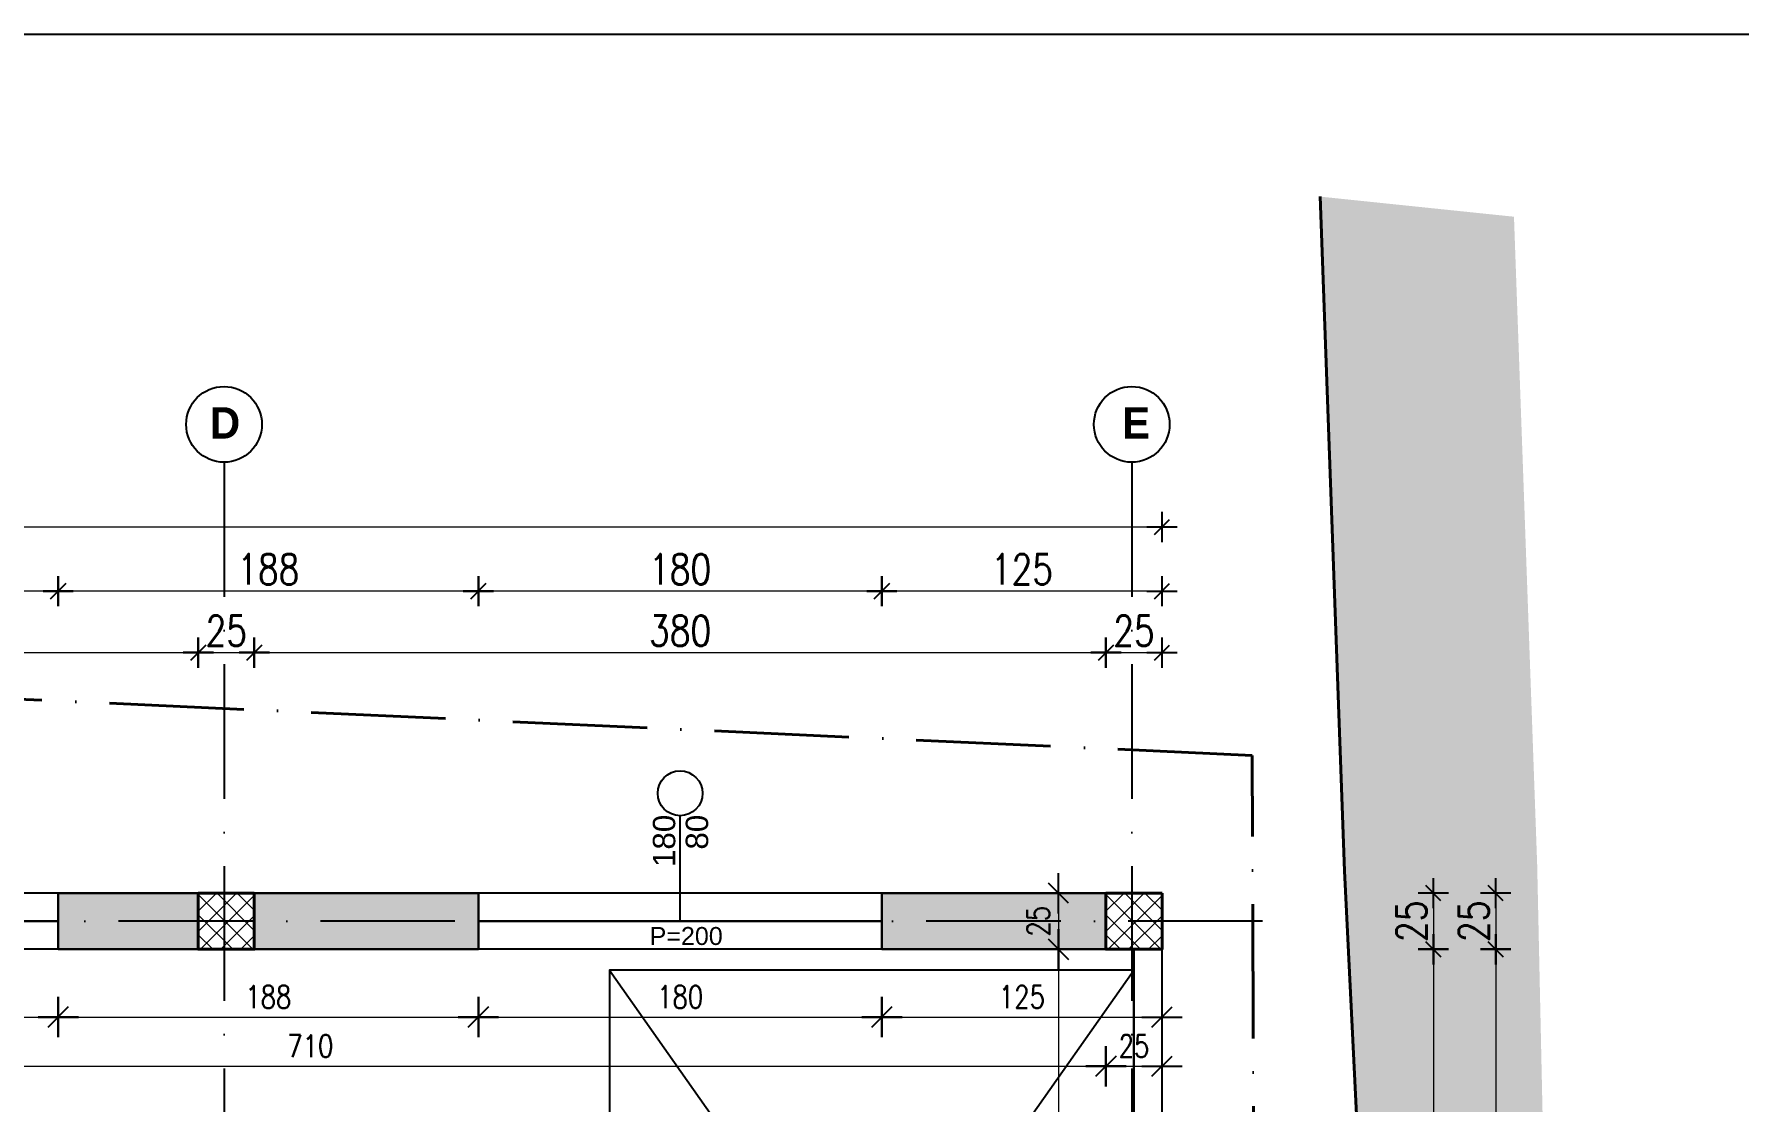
# Model space of a CAD drawing. Header units: metres. Extents: x 2674 to 33045, y -10854 to 2806.
# Drawn here: x 10575 to 11335, y 1783 to 2259 of the extents above; entities that cross this region are included whole.
import ezdxf

# ---------------------------------------------------------------- set-up
doc = ezdxf.new("R2010")
doc.units = ezdxf.units.M
doc.linetypes.add('ACAD_ISO10W100', pattern=[18, 12, -3, 0, -3])
for name, color, linetype in [('2d hamdia', 7, 'Continuous'), ('Kufiri i parcelave', 7, 'Continuous'), ('Trotuari', 47, 'Continuous')]:
    doc.layers.add(name, color=color, linetype=linetype)
doc.styles.add('_DIM Romans 0.8', font='romans.shx', dxfattribs={"width": 0.8})
doc.styles.get("Standard").update_dxf_attribs({"font": 'arial.ttf'})
doc.dimstyles.new('50 jasht', dxfattribs={"dimscale": 15, "dimtxt": 0.9, "dimasz": 0.3, "dimexe": 1.25, "dimexo": 0.625, "dimgap": 0.2, "dimtad": 1, "dimdec": 0, "dimzin": 12, "dimdsep": 46, "dimtxsty": '_DIM Romans 0.8', "dimblk": '- Kosa Crta za DIM (Mala)', "dimcen": 1, "dimse1": 1, "dimse2": 1, "dimclrd": 256, "dimclrt": 256, "dimazin": 3, "dimtfac": 1, "dimtdec": 0, "dimtix": 1, "dimtmove": 0, "dimatfit": 3, "dimfxl": 1, "dimlwd": 0, "dimarcsym": 0})
doc.dimstyles.new('50 mrena', dxfattribs={"dimscale": 10, "dimtxt": 1, "dimasz": 0.6, "dimexe": 1.25, "dimexo": 0.625, "dimgap": 0.4, "dimtad": 1, "dimdec": 0, "dimzin": 12, "dimdsep": 46, "dimtxsty": '_DIM Romans 0.8', "dimblk": '- Kosa Crta za DIM (Mala)', "dimcen": 2.5, "dimse1": 1, "dimse2": 1, "dimclrd": 256, "dimclrt": 256, "dimadec": 0, "dimazin": 3, "dimtfac": 1, "dimtdec": 0, "dimtix": 1, "dimtmove": 0, "dimatfit": 3, "dimfxl": 1, "dimlwd": 15, "dimarcsym": 0})

# ---------------------------------------------------------------- blocks, each defined once
blk = doc.blocks.new('- Kosa Crta za DIM (Mala)')
for points in [[(0, -1.5), (0, 1.5)], [(-1.5, 0), (1.5, 0)], [(-0.75, -0.75), (0.75, 0.75)]]:
    blk.add_lwpolyline(points)
blk = doc.blocks.new('*D209')
at = {"lineweight": 0, "transparency": 16777216}
blk.add_line((10312.51, 1983), (10643.51, 1983), dxfattribs=at)
at = {"layer": 'Defpoints', "color": 0, "lineweight": 0, "transparency": 16777216}
for p in [(10648.01, 1983), (10308.01, 1875.71), (10648.01, 1875.71)]:
    blk.add_point(p, dxfattribs=at)
at = {"lineweight": 0, "transparency": 16777216, "xscale": 4.5, "yscale": 4.5, "zscale": 4.5, "rotation": 180}
blk.add_blockref('- Kosa Crta za DIM (Mala)', (10308.01, 1983), dxfattribs=at)
at = {"lineweight": 0, "transparency": 16777216, "xscale": 4.5, "yscale": 4.5, "zscale": 4.5}
blk.add_blockref('- Kosa Crta za DIM (Mala)', (10648.01, 1983), dxfattribs=at)
at = {"lineweight": 0, "transparency": 16777216, "insert": (10478.01, 1992.75), "char_height": 13.5, "attachment_point": 5, "style": '_DIM Romans 0.8'}
blk.add_mtext('340', dxfattribs=at)
blk = doc.blocks.new('*D210')
at = {"lineweight": 0, "transparency": 16777216}
blk.add_line((10652.51, 1983), (10668.51, 1983), dxfattribs=at)
at = {"layer": 'Defpoints', "color": 0, "lineweight": 0, "transparency": 16777216}
for p in [(10673.01, 1983), (10648.01, 1875.71), (10673.01, 1875.71)]:
    blk.add_point(p, dxfattribs=at)
at = {"lineweight": 0, "transparency": 16777216, "xscale": 4.5, "yscale": 4.5, "zscale": 4.5, "rotation": 180}
blk.add_blockref('- Kosa Crta za DIM (Mala)', (10648.01, 1983), dxfattribs=at)
at = {"lineweight": 0, "transparency": 16777216, "xscale": 4.5, "yscale": 4.5, "zscale": 4.5}
blk.add_blockref('- Kosa Crta za DIM (Mala)', (10673.01, 1983), dxfattribs=at)
at = {"lineweight": 0, "transparency": 16777216, "insert": (10660.51, 1992.75), "char_height": 13.5, "attachment_point": 5, "style": '_DIM Romans 0.8'}
blk.add_mtext('25', dxfattribs=at)
blk = doc.blocks.new('*D211')
at = {"lineweight": 0, "transparency": 16777216}
blk.add_line((10677.51, 1983), (11048.51, 1983), dxfattribs=at)
at = {"layer": 'Defpoints', "color": 0, "lineweight": 0, "transparency": 16777216}
for p in [(11053.01, 1983), (10673.01, 1875.71), (11053.01, 1875.71)]:
    blk.add_point(p, dxfattribs=at)
at = {"lineweight": 0, "transparency": 16777216, "xscale": 4.5, "yscale": 4.5, "zscale": 4.5, "rotation": 180}
blk.add_blockref('- Kosa Crta za DIM (Mala)', (10673.01, 1983), dxfattribs=at)
at = {"lineweight": 0, "transparency": 16777216, "xscale": 4.5, "yscale": 4.5, "zscale": 4.5}
blk.add_blockref('- Kosa Crta za DIM (Mala)', (11053.01, 1983), dxfattribs=at)
at = {"lineweight": 0, "transparency": 16777216, "insert": (10863.01, 1992.75), "char_height": 13.5, "attachment_point": 5, "style": '_DIM Romans 0.8'}
blk.add_mtext('380', dxfattribs=at)
blk = doc.blocks.new('*D212')
at = {"lineweight": 0, "transparency": 16777216}
blk.add_line((11057.51, 1983), (11073.51, 1983), dxfattribs=at)
at = {"layer": 'Defpoints', "color": 0, "lineweight": 0, "transparency": 16777216}
for p in [(11078.01, 1983), (11053.01, 1875.71), (11078.01, 1875.71)]:
    blk.add_point(p, dxfattribs=at)
at = {"lineweight": 0, "transparency": 16777216, "xscale": 4.5, "yscale": 4.5, "zscale": 4.5, "rotation": 180}
blk.add_blockref('- Kosa Crta za DIM (Mala)', (11053.01, 1983), dxfattribs=at)
at = {"lineweight": 0, "transparency": 16777216, "xscale": 4.5, "yscale": 4.5, "zscale": 4.5}
blk.add_blockref('- Kosa Crta za DIM (Mala)', (11078.01, 1983), dxfattribs=at)
at = {"lineweight": 0, "transparency": 16777216, "insert": (11065.51, 1992.75), "char_height": 13.5, "attachment_point": 5, "style": '_DIM Romans 0.8'}
blk.add_mtext('25', dxfattribs=at)
blk = doc.blocks.new('*D213')
at = {"lineweight": 0, "transparency": 16777216}
blk.add_line((11073.51, 2010.41), (10957.51, 2010.41), dxfattribs=at)
at = {"layer": 'Defpoints', "color": 0, "lineweight": 0, "transparency": 16777216}
for p in [(10953.01, 2010.41), (10953.01, 1875.71), (11078.01, 1875.71)]:
    blk.add_point(p, dxfattribs=at)
at = {"lineweight": 0, "transparency": 16777216, "xscale": 4.5, "yscale": 4.5, "zscale": 4.5, "rotation": 180}
blk.add_blockref('- Kosa Crta za DIM (Mala)', (10953.01, 2010.41), dxfattribs=at)
at = {"lineweight": 0, "transparency": 16777216, "xscale": 4.5, "yscale": 4.5, "zscale": 4.5}
blk.add_blockref('- Kosa Crta za DIM (Mala)', (11078.01, 2010.41), dxfattribs=at)
at = {"lineweight": 0, "transparency": 16777216, "insert": (11015.51, 2020.16), "char_height": 13.5, "attachment_point": 5, "style": '_DIM Romans 0.8'}
blk.add_mtext('125', dxfattribs=at)
blk = doc.blocks.new('*D214')
at = {"lineweight": 0, "transparency": 16777216}
blk.add_line((10948.51, 2010.41), (10777.51, 2010.41), dxfattribs=at)
at = {"layer": 'Defpoints', "color": 0, "lineweight": 0, "transparency": 16777216}
for p in [(10773.01, 2010.41), (10773.01, 1875.71), (10953.01, 1875.71)]:
    blk.add_point(p, dxfattribs=at)
at = {"lineweight": 0, "transparency": 16777216, "xscale": 4.5, "yscale": 4.5, "zscale": 4.5, "rotation": 180}
blk.add_blockref('- Kosa Crta za DIM (Mala)', (10773.01, 2010.41), dxfattribs=at)
at = {"lineweight": 0, "transparency": 16777216, "xscale": 4.5, "yscale": 4.5, "zscale": 4.5}
blk.add_blockref('- Kosa Crta za DIM (Mala)', (10953.01, 2010.41), dxfattribs=at)
at = {"lineweight": 0, "transparency": 16777216, "insert": (10863.01, 2020.16), "char_height": 13.5, "attachment_point": 5, "style": '_DIM Romans 0.8'}
blk.add_mtext('180', dxfattribs=at)
blk = doc.blocks.new('*D215')
at = {"lineweight": 0, "transparency": 16777216}
blk.add_line((10768.51, 2010.41), (10590.01, 2010.41), dxfattribs=at)
at = {"layer": 'Defpoints', "color": 0, "lineweight": 0, "transparency": 16777216}
for p in [(10585.51, 2010.41), (10585.51, 1875.71), (10773.01, 1875.71)]:
    blk.add_point(p, dxfattribs=at)
at = {"lineweight": 0, "transparency": 16777216, "xscale": 4.5, "yscale": 4.5, "zscale": 4.5, "rotation": 180}
blk.add_blockref('- Kosa Crta za DIM (Mala)', (10585.51, 2010.41), dxfattribs=at)
at = {"lineweight": 0, "transparency": 16777216, "xscale": 4.5, "yscale": 4.5, "zscale": 4.5}
blk.add_blockref('- Kosa Crta za DIM (Mala)', (10773.01, 2010.41), dxfattribs=at)
at = {"lineweight": 0, "transparency": 16777216, "insert": (10679.26, 2020.16), "char_height": 13.5, "attachment_point": 5, "style": '_DIM Romans 0.8'}
blk.add_mtext('188', dxfattribs=at)
blk = doc.blocks.new('*D216')
at = {"lineweight": 0, "transparency": 16777216}
blk.add_line((10581.01, 2010.41), (10410.01, 2010.41), dxfattribs=at)
at = {"layer": 'Defpoints', "color": 0, "lineweight": 0, "transparency": 16777216}
for p in [(10405.51, 2010.41), (10405.51, 1875.71), (10585.51, 1875.71)]:
    blk.add_point(p, dxfattribs=at)
at = {"lineweight": 0, "transparency": 16777216, "xscale": 4.5, "yscale": 4.5, "zscale": 4.5, "rotation": 180}
blk.add_blockref('- Kosa Crta za DIM (Mala)', (10405.51, 2010.41), dxfattribs=at)
at = {"lineweight": 0, "transparency": 16777216, "xscale": 4.5, "yscale": 4.5, "zscale": 4.5}
blk.add_blockref('- Kosa Crta za DIM (Mala)', (10585.51, 2010.41), dxfattribs=at)
at = {"lineweight": 0, "transparency": 16777216, "insert": (10495.51, 2020.16), "char_height": 13.5, "attachment_point": 5, "style": '_DIM Romans 0.8'}
blk.add_mtext('180', dxfattribs=at)
blk = doc.blocks.new('*D222')
at = {"lineweight": 0, "transparency": 16777216}
blk.add_line((9942.51, 2039.06), (11073.51, 2039.06), dxfattribs=at)
at = {"layer": 'Defpoints', "color": 0, "lineweight": 0, "transparency": 16777216}
for p in [(11078.01, 2039.06), (9938.01, 1875.71), (11078.01, 1875.71)]:
    blk.add_point(p, dxfattribs=at)
at = {"lineweight": 0, "transparency": 16777216, "xscale": 4.5, "yscale": 4.5, "zscale": 4.5, "rotation": 180}
blk.add_blockref('- Kosa Crta za DIM (Mala)', (9938.01, 2039.06), dxfattribs=at)
at = {"lineweight": 0, "transparency": 16777216, "xscale": 4.5, "yscale": 4.5, "zscale": 4.5}
blk.add_blockref('- Kosa Crta za DIM (Mala)', (11078.01, 2039.06), dxfattribs=at)
at = {"lineweight": 0, "transparency": 16777216, "insert": (10508.01, 2048.81), "char_height": 13.5, "attachment_point": 5, "style": '_DIM Romans 0.8'}
blk.add_mtext('1140', dxfattribs=at)
blk = doc.blocks.new('*D223')
at = {"lineweight": 0, "transparency": 16777216}
blk.add_line((11199.08, 1871.21), (11199.08, 1855.21), dxfattribs=at)
at = {"layer": 'Defpoints', "color": 0, "lineweight": 0, "transparency": 16777216}
for p in [(11078.01, 1875.71), (11078.01, 1850.71), (11199.08, 1850.71)]:
    blk.add_point(p, dxfattribs=at)
at = {"lineweight": 0, "transparency": 16777216, "xscale": 4.5, "yscale": 4.5, "zscale": 4.5}
for p, rotation in [((11199.08, 1875.71), 90), ((11199.08, 1850.71), 270)]:
    blk.add_blockref('- Kosa Crta za DIM (Mala)', p, dxfattribs=dict(at, rotation=rotation))
at = {"lineweight": 0, "transparency": 16777216, "insert": (11189.33, 1863.21), "char_height": 13.5, "attachment_point": 5, "rotation": 90, "style": '_DIM Romans 0.8'}
blk.add_mtext('25', dxfattribs=at)
blk = doc.blocks.new('*D224')
at = {"lineweight": 0, "transparency": 16777216}
blk.add_line((11199.08, 1846.21), (11199.08, 1505.21), dxfattribs=at)
at = {"layer": 'Defpoints', "color": 0, "lineweight": 0, "transparency": 16777216}
for p in [(11078.01, 1850.71), (11078.01, 1500.71), (11199.08, 1500.71)]:
    blk.add_point(p, dxfattribs=at)
at = {"lineweight": 0, "transparency": 16777216, "xscale": 4.5, "yscale": 4.5, "zscale": 4.5}
for p, rotation in [((11199.08, 1850.71), 90), ((11199.08, 1500.71), 270)]:
    blk.add_blockref('- Kosa Crta za DIM (Mala)', p, dxfattribs=dict(at, rotation=rotation))
at = {"lineweight": 0, "transparency": 16777216, "insert": (11189.33, 1675.71), "char_height": 13.5, "attachment_point": 5, "rotation": 90, "style": '_DIM Romans 0.8'}
blk.add_mtext('350', dxfattribs=at)
blk = doc.blocks.new('*D232')
at = {"lineweight": 0, "transparency": 16777216}
blk.add_line((11226.9, 1871.21), (11226.9, 1855.21), dxfattribs=at)
at = {"layer": 'Defpoints', "color": 0, "lineweight": 0, "transparency": 16777216}
for p in [(11078.01, 1875.71), (11078.01, 1850.71), (11226.9, 1850.71)]:
    blk.add_point(p, dxfattribs=at)
at = {"lineweight": 0, "transparency": 16777216, "xscale": 4.5, "yscale": 4.5, "zscale": 4.5}
for p, rotation in [((11226.9, 1875.71), 90), ((11226.9, 1850.71), 270)]:
    blk.add_blockref('- Kosa Crta za DIM (Mala)', p, dxfattribs=dict(at, rotation=rotation))
at = {"lineweight": 0, "transparency": 16777216, "insert": (11217.15, 1863.21), "char_height": 13.5, "attachment_point": 5, "rotation": 90, "style": '_DIM Romans 0.8'}
blk.add_mtext('25', dxfattribs=at)
blk = doc.blocks.new('*D233')
at = {"lineweight": 0, "transparency": 16777216}
blk.add_line((11226.9, 1846.21), (11226.9, 1505.21), dxfattribs=at)
at = {"layer": 'Defpoints', "color": 0, "lineweight": 0, "transparency": 16777216}
for p in [(11078.01, 1850.71), (11078.01, 1500.71), (11226.9, 1500.71)]:
    blk.add_point(p, dxfattribs=at)
at = {"lineweight": 0, "transparency": 16777216, "xscale": 4.5, "yscale": 4.5, "zscale": 4.5}
for p, rotation in [((11226.9, 1850.71), 90), ((11226.9, 1500.71), 270)]:
    blk.add_blockref('- Kosa Crta za DIM (Mala)', p, dxfattribs=dict(at, rotation=rotation))
at = {"lineweight": 0, "transparency": 16777216, "insert": (11217.15, 1675.71), "char_height": 13.5, "attachment_point": 5, "rotation": 90, "style": '_DIM Romans 0.8'}
blk.add_mtext('350', dxfattribs=at)
blk = doc.blocks.new('*D286')
at = {"lineweight": 15, "transparency": 16777216}
blk.add_line((10411.51, 1820.47), (10579.51, 1820.47), dxfattribs=at)
at = {"layer": 'Defpoints', "color": 0, "lineweight": 0, "transparency": 16777216}
for p in [(10405.51, 1850.71), (10585.51, 1850.71), (10585.51, 1820.47)]:
    blk.add_point(p, dxfattribs=at)
at = {"lineweight": 15, "transparency": 16777216, "xscale": 6, "yscale": 6, "zscale": 6, "rotation": 180}
blk.add_blockref('- Kosa Crta za DIM (Mala)', (10405.51, 1820.47), dxfattribs=at)
at = {"lineweight": 15, "transparency": 16777216, "xscale": 6, "yscale": 6, "zscale": 6}
blk.add_blockref('- Kosa Crta za DIM (Mala)', (10585.51, 1820.47), dxfattribs=at)
at = {"lineweight": 0, "transparency": 16777216, "insert": (10495.51, 1829.47), "char_height": 10, "attachment_point": 5, "style": '_DIM Romans 0.8'}
blk.add_mtext('180', dxfattribs=at)
blk = doc.blocks.new('*D287')
at = {"lineweight": 15, "transparency": 16777216}
blk.add_line((10591.51, 1820.47), (10767.01, 1820.47), dxfattribs=at)
at = {"layer": 'Defpoints', "color": 0, "lineweight": 0, "transparency": 16777216}
for p in [(10585.51, 1850.71), (10773.01, 1850.71), (10773.01, 1820.47)]:
    blk.add_point(p, dxfattribs=at)
at = {"lineweight": 15, "transparency": 16777216, "xscale": 6, "yscale": 6, "zscale": 6, "rotation": 180}
blk.add_blockref('- Kosa Crta za DIM (Mala)', (10585.51, 1820.47), dxfattribs=at)
at = {"lineweight": 15, "transparency": 16777216, "xscale": 6, "yscale": 6, "zscale": 6}
blk.add_blockref('- Kosa Crta za DIM (Mala)', (10773.01, 1820.47), dxfattribs=at)
at = {"lineweight": 0, "transparency": 16777216, "insert": (10679.26, 1829.47), "char_height": 10, "attachment_point": 5, "style": '_DIM Romans 0.8'}
blk.add_mtext('188', dxfattribs=at)
blk = doc.blocks.new('*D288')
at = {"lineweight": 15, "transparency": 16777216}
blk.add_line((10779.01, 1820.47), (10947.01, 1820.47), dxfattribs=at)
at = {"layer": 'Defpoints', "color": 0, "lineweight": 0, "transparency": 16777216}
for p in [(10773.01, 1850.71), (10953.01, 1850.71), (10953.01, 1820.47)]:
    blk.add_point(p, dxfattribs=at)
at = {"lineweight": 15, "transparency": 16777216, "xscale": 6, "yscale": 6, "zscale": 6, "rotation": 180}
blk.add_blockref('- Kosa Crta za DIM (Mala)', (10773.01, 1820.47), dxfattribs=at)
at = {"lineweight": 15, "transparency": 16777216, "xscale": 6, "yscale": 6, "zscale": 6}
blk.add_blockref('- Kosa Crta za DIM (Mala)', (10953.01, 1820.47), dxfattribs=at)
at = {"lineweight": 0, "transparency": 16777216, "insert": (10863.01, 1829.47), "char_height": 10, "attachment_point": 5, "style": '_DIM Romans 0.8'}
blk.add_mtext('180', dxfattribs=at)
blk = doc.blocks.new('*D289')
at = {"lineweight": 15, "transparency": 16777216}
blk.add_line((10959.01, 1820.47), (11072.01, 1820.47), dxfattribs=at)
at = {"layer": 'Defpoints', "color": 0, "lineweight": 0, "transparency": 16777216}
for p in [(10953.01, 1850.71), (11078.01, 1850.71), (11078.01, 1820.47)]:
    blk.add_point(p, dxfattribs=at)
at = {"lineweight": 15, "transparency": 16777216, "xscale": 6, "yscale": 6, "zscale": 6, "rotation": 180}
blk.add_blockref('- Kosa Crta za DIM (Mala)', (10953.01, 1820.47), dxfattribs=at)
at = {"lineweight": 15, "transparency": 16777216, "xscale": 6, "yscale": 6, "zscale": 6}
blk.add_blockref('- Kosa Crta za DIM (Mala)', (11078.01, 1820.47), dxfattribs=at)
at = {"lineweight": 0, "transparency": 16777216, "insert": (11015.51, 1829.47), "char_height": 10, "attachment_point": 5, "style": '_DIM Romans 0.8'}
blk.add_mtext('125', dxfattribs=at)
blk = doc.blocks.new('*D291')
at = {"lineweight": 15, "transparency": 16777216}
blk.add_line((10349.01, 1798.54), (11047.01, 1798.54), dxfattribs=at)
at = {"layer": 'Defpoints', "color": 0, "lineweight": 0, "transparency": 16777216}
for p in [(10343.01, 1850.71), (11053.01, 1850.71), (11053.01, 1798.54)]:
    blk.add_point(p, dxfattribs=at)
at = {"lineweight": 15, "transparency": 16777216, "xscale": 6, "yscale": 6, "zscale": 6, "rotation": 180}
blk.add_blockref('- Kosa Crta za DIM (Mala)', (10343.01, 1798.54), dxfattribs=at)
at = {"lineweight": 15, "transparency": 16777216, "xscale": 6, "yscale": 6, "zscale": 6}
blk.add_blockref('- Kosa Crta za DIM (Mala)', (11053.01, 1798.54), dxfattribs=at)
at = {"lineweight": 0, "transparency": 16777216, "insert": (10698.01, 1807.54), "char_height": 10, "attachment_point": 5, "style": '_DIM Romans 0.8'}
blk.add_mtext('710', dxfattribs=at)
blk = doc.blocks.new('*D292')
at = {"lineweight": 15, "transparency": 16777216}
blk.add_line((11059.01, 1798.54), (11072.01, 1798.54), dxfattribs=at)
at = {"layer": 'Defpoints', "color": 0, "lineweight": 0, "transparency": 16777216}
for p in [(11053.01, 1850.71), (11078.01, 1850.71), (11078.01, 1798.54)]:
    blk.add_point(p, dxfattribs=at)
at = {"lineweight": 15, "transparency": 16777216, "xscale": 6, "yscale": 6, "zscale": 6, "rotation": 180}
blk.add_blockref('- Kosa Crta za DIM (Mala)', (11053.01, 1798.54), dxfattribs=at)
at = {"lineweight": 15, "transparency": 16777216, "xscale": 6, "yscale": 6, "zscale": 6}
blk.add_blockref('- Kosa Crta za DIM (Mala)', (11078.01, 1798.54), dxfattribs=at)
at = {"lineweight": 0, "transparency": 16777216, "insert": (11065.51, 1807.54), "char_height": 10, "attachment_point": 5, "style": '_DIM Romans 0.8'}
blk.add_mtext('25', dxfattribs=at)
blk = doc.blocks.new('*D338')
at = {"lineweight": 15, "transparency": 16777216}
blk.add_line((11031.85, 1869.71), (11031.85, 1856.71), dxfattribs=at)
at = {"layer": 'Defpoints', "color": 0, "lineweight": 0, "transparency": 16777216}
for p in [(11053.01, 1875.71), (11031.85, 1850.71), (11053.01, 1850.71)]:
    blk.add_point(p, dxfattribs=at)
at = {"lineweight": 15, "transparency": 16777216, "xscale": 6, "yscale": 6, "zscale": 6}
for p, rotation in [((11031.85, 1875.71), 90), ((11031.85, 1850.71), 270)]:
    blk.add_blockref('- Kosa Crta za DIM (Mala)', p, dxfattribs=dict(at, rotation=rotation))
at = {"lineweight": 0, "transparency": 16777216, "insert": (11022.85, 1863.21), "char_height": 10, "attachment_point": 5, "rotation": 90, "style": '_DIM Romans 0.8'}
blk.add_mtext('25', dxfattribs=at)
blk = doc.blocks.new('*D339')
at = {"lineweight": 15, "transparency": 16777216}
blk.add_line((11031.85, 1844.71), (11031.85, 1506.71), dxfattribs=at)
at = {"layer": 'Defpoints', "color": 0, "lineweight": 0, "transparency": 16777216}
for p in [(11053.01, 1850.71), (11031.85, 1500.71), (11053.01, 1500.71)]:
    blk.add_point(p, dxfattribs=at)
at = {"lineweight": 15, "transparency": 16777216, "xscale": 6, "yscale": 6, "zscale": 6}
for p, rotation in [((11031.85, 1850.71), 90), ((11031.85, 1500.71), 270)]:
    blk.add_blockref('- Kosa Crta za DIM (Mala)', p, dxfattribs=dict(at, rotation=rotation))
at = {"lineweight": 0, "transparency": 16777216, "insert": (11022.85, 1675.71), "char_height": 10, "attachment_point": 5, "rotation": 90, "style": '_DIM Romans 0.8'}
blk.add_mtext('350', dxfattribs=at)
blk = doc.blocks.new('PARTERI 1')
at = {"lineweight": 0}
h = blk.add_hatch(dxfattribs=at)
h.set_pattern_fill('BRICK_HERRINGBONE45', color=253, scale=3, style=0, pattern_type=2)
h.set_pattern_definition([(45, (0, 0), (1e-15, 16.97056), [36, -12]), (135, (8.485, 8.485), (1e-15, 16.97056), [36, -12])])
h.paths.add_polyline_path([(1039.91, -744.76), (988.01, -675.05), (773.91, -886.47), (-20.48, -1692.15), (-233.17, -1853.04), (-440.43, -1973.17), (-640.44, -1819.73), (-1103.25, -941.24), (-1141.41, -858.46), (-1196.12, -921.34), (-1175.32, -965.36), (-702.9, -1860.81), (-461.77, -2005.38), (-186.37, -1927.4), (833.95, -948.13)])
at = {"layer": 'Kufiri i parcelave', "color": 64, "linetype": 'ACAD_ISO10W100', "lineweight": 40, "ltscale": 5, "elevation": -57479.3}
blk.add_lwpolyline([(162.03, -1396.38), (784.03, -821.38), (260.13, -196.48), (-86.87, 184.52), (-741.97, -628.38), (-1239.97, -1222.28), (-445.97, -1966.28), (162.03, -1396.38)], close=True, dxfattribs=at)
at = {"layer": 'Trotuari', "color": 8, "lineweight": 40, "true_color": 0x828282}
blk.add_polyline3d([(988.01, -675.05, -1.42), (773.91, -886.47, -1.6), (-20.48, -1692.15, -13.9), (-233.17, -1853.04, -9), (-440.43, -1973.17, -15), (-640.44, -1819.73, -23.2), (-1103.25, -941.24, -21.9), (-1141.41, -858.46, -21.19)], dxfattribs=at)

msp = doc.modelspace()

# ---------------------------------------------------------------- hatches: boundary and pattern name
at = {"lineweight": 30}
h = msp.add_hatch(color=255, dxfattribs=at)
h.paths.add_polyline_path([(10773.01, 1875.71), (10673.01, 1875.71), (10673.01, 1850.71), (10773.01, 1850.71)])
h.paths.add_polyline_path([(11053.01, 1875.71), (10953.01, 1875.71), (10953.01, 1850.71), (11053.01, 1850.71)])
h.paths.add_polyline_path([(10648.01, 1875.71), (10585.51, 1875.71), (10585.51, 1850.71), (10648.01, 1850.71)])
h.paths.add_polyline_path([(10405.51, 1875.71), (10308.01, 1875.71), (10308.01, 1850.71), (10323.01, 1850.71), (10323.01, 1605.71), (10343.01, 1605.71), (10343.01, 1850.71), (10405.51, 1850.71)])
h.paths.add_polyline_path([(10283.01, 1875.71), (10233.01, 1875.71), (10233.01, 1850.71), (10283.01, 1850.71)])
h.paths.add_polyline_path([(10053.01, 1875.71), (10013.01, 1875.71), (10013.01, 1850.71), (10053.01, 1850.71)])
h.paths.add_polyline_path([(9993.01, 1875.71), (9983.01, 1875.71), (9963.01, 1875.71), (9963.01, 1850.71), (9993.01, 1850.71)])
h.paths.add_polyline_path([(9963.01, 1850.71), (9938.01, 1850.71), (9938.01, 1765.71), (9963.01, 1765.71)])
h.paths.add_polyline_path([(9963.01, 1585.71), (9938.01, 1585.71), (9938.01, 1500.71), (9963.01, 1500.71)])
h.paths.add_polyline_path([(10069.01, 1475.71), (10044.01, 1475.71), (10044.01, 1335.71), (10069.01, 1335.71)])
h.paths.add_polyline_path([(10193.01, 1500.71), (10069.01, 1500.71), (10069.01, 1475.71), (10193.01, 1475.71)])
h.paths.add_polyline_path([(10648.01, 1500.71), (10343.01, 1500.71), (10343.01, 1515.71), (10323.01, 1515.71), (10323.01, 1500.71), (10308.01, 1500.71), (10308.01, 1475.71), (10648.01, 1475.71)])
h.paths.add_polyline_path([(10283.01, 1500.71), (10273.01, 1500.71), (10273.01, 1475.71), (10283.01, 1475.71)])
h.paths.add_polyline_path([(11053.01, 1500.71), (10673.01, 1500.71), (10673.01, 1475.71), (11053.01, 1475.71)])
h.paths.add_polyline_path([(10573.01, 1332.71), (10561.01, 1332.71), (10561.01, 1322.71), (10308.01, 1322.71), (10308.01, 1475.71), (10283.01, 1475.71), (10283.01, 1095.71), (10308.01, 1095.71), (10308.01, 1310.71), (10573.01, 1310.71)])
h.paths.add_polyline_path([(10069.01, 1145.71), (10044.01, 1145.71), (10044.01, 1095.71), (10069.01, 1095.71)])
h.paths.add_polyline_path([(10143.01, 925.71), (10069.01, 925.71), (10069.01, 1070.71), (10044.01, 1070.71), (10044.01, 900.71), (10143.01, 900.71)])
edge = h.paths.add_edge_path()
edge.add_line((10308.01, 950.71), (10283.01, 950.71))
edge.add_line((10283.01, 950.71), (10283.01, 925.71))
edge.add_line((10283.01, 925.71), (10248.01, 925.71))
edge.add_line((10248.01, 925.71), (10248.01, 900.71))
edge.add_line((10248.01, 900.71), (10283.01, 900.71))
edge.add_line((10283.01, 900.71), (10283.01, 755.71))
edge.add_arc((10393.01, 755.71), 110, 180, 218.47502)
edge.add_line((10306.9, 687.27), (10324.72, 705.1))
edge.add_arc((10393.01, 755.71), 85, 180, 216.54348, ccw=False)
edge.add_line((10308.01, 755.71), (10308.01, 950.71))
edge = h.paths.add_edge_path()
edge.add_arc((10393.01, 755.71), 85, 233.45652, 266.62771, ccw=False)
edge.add_line((10342.4, 687.42), (10324.57, 669.6))
edge.add_arc((10393.01, 755.71), 110, 231.52498, 267.39475)
edge.add_line((10388.01, 645.83), (10388.01, 670.86))
edge = h.paths.add_edge_path()
edge.add_line((10998.65, 707.4), (10980.95, 725.1))
edge.add_arc((10838.01, 885.71), 215, 270, 311.66697, ccw=False)
edge.add_line((10838.01, 670.71), (10833.01, 670.71))
edge.add_line((10833.01, 670.71), (10833.01, 645.71))
edge.add_line((10833.01, 645.71), (10838.01, 645.71))
edge.add_arc((10838.01, 885.71), 240, 270, 312.01449)
edge = h.paths.add_edge_path()
edge.add_line((11078.01, 885.71), (11078.01, 890.71))
edge.add_line((11078.01, 890.71), (11053.01, 890.71))
edge.add_line((11053.01, 890.71), (11053.01, 885.71))
edge.add_arc((10838.01, 885.71), 215, 318.33303, 360, ccw=False)
edge.add_line((10998.62, 742.78), (11016.33, 725.08))
edge.add_arc((10838.01, 885.71), 240, 317.98551, 360)
h.paths.add_polyline_path([(10573.01, 1425.71), (10561.01, 1425.71), (10561.01, 1412.71), (10573.01, 1412.71)], flags=17)
at = {"layer": '2d hamdia', "lineweight": 0}
h = msp.add_hatch(dxfattribs=at)
h.set_pattern_fill('ANSI37', color=26, scale=2, style=0)
h.set_pattern_definition([(45, (-317.6314, -10), (-4.490128, 4.490128), []), (135, (-317.6314, -10), (-4.490128, -4.490128), [])])
h.paths.add_polyline_path([(10673.01, 1875.71), (10648.01, 1875.71), (10648.01, 1850.71), (10673.01, 1850.71)])
h = msp.add_hatch(dxfattribs=at)
h.set_pattern_fill('ANSI37', color=26, scale=2, style=0)
h.set_pattern_definition([(45, (87.3686, -10), (-4.490128, 4.490128), []), (135, (87.3686, -10), (-4.490128, -4.490128), [])])
h.paths.add_polyline_path([(11078.01, 1875.71), (11053.01, 1875.71), (11053.01, 1850.71), (11078.01, 1850.71)])

# ---------------------------------------------------------------- linework, layer by layer
at = {"color": 124, "linetype": 'ACAD_ISO10W100', "lineweight": 25, "ltscale": 5}
for p, q in [((10659.51, 2067.9), (10659.51, 597)), ((11064.51, 2067.9), (11064.51, 597)), ((11122.9, 1863.21), (9763.72, 1863.21))]:
    msp.add_line(p, q, dxfattribs=at)
for p, q in [((10863.01, 1863.21), (10863.01, 1910.26)), ((11078.01, 1875.71), (9938.01, 1875.71)), ((10585.51, 1875.71), (10585.51, 1850.71)), ((10773.01, 1875.71), (10773.01, 1850.71)), ((10953.01, 1875.71), (10953.01, 1850.71)), ((11078.01, 885.71), (11078.01, 1875.71)), ((11053.01, 1850.71), (10343.01, 1850.71)), ((10831.43, 1509.62), (11065.51, 1841.32)), ((10831.43, 1841.32), (11065.51, 1509.62))]:
    msp.add_line(p, q)
at = {"color": 5, "lineweight": 30}
for p, q in [((10585.51, 1863.21), (10405.51, 1863.21)), ((10953.01, 1863.21), (10773.01, 1863.21))]:
    msp.add_line(p, q, dxfattribs=at)
at = {"color": 26, "lineweight": 30}
msp.add_line((11065.51, 1500.71), (11065.51, 1850.71), dxfattribs=at)
at = {"elevation": -574.66}
msp.add_lwpolyline([(9285, 158.83), (9285, 2258.83), (12255, 2258.83), (12255, 158.83), (9285, 158.83)], close=True, dxfattribs=at)
at = {"lineweight": 30}
for points in [[(10648.01, 1875.71), (10585.51, 1875.71), (10585.51, 1850.71), (10648.01, 1850.71)], [(10773.01, 1875.71), (10673.01, 1875.71), (10673.01, 1850.71), (10773.01, 1850.71)], [(11053.01, 1875.71), (10953.01, 1875.71), (10953.01, 1850.71), (11053.01, 1850.71)]]:
    msp.add_lwpolyline(points, close=True, dxfattribs=at)
at = {"lineweight": 40}
for points in [[(10673.01, 1875.71), (10648.01, 1875.71), (10648.01, 1850.71), (10673.01, 1850.71)], [(11078.01, 1875.71), (11053.01, 1875.71), (11053.01, 1850.71), (11078.01, 1850.71)]]:
    msp.add_lwpolyline(points, close=True, dxfattribs=at)
msp.add_lwpolyline([(11065.51, 1841.32), (10831.43, 1841.32), (10831.43, 1509.62), (11065.51, 1509.62)], close=True)
at = {"color": 124, "lineweight": 25, "ltscale": 5}
for centre in [(10659.51, 2084.78), (11064.51, 2084.78)]:
    msp.add_circle(centre, 16.88, dxfattribs=at)
msp.add_circle((10863.01, 1920.26), 10)

# ---------------------------------------------------------------- block references
at = {"color": 254, "lineweight": 0, "rotation": 47.41442186178526}
msp.add_blockref('PARTERI 1', (9983.01, 1915.71), dxfattribs=at)

# ---------------------------------------------------------------- texts
at = {"char_height": 14, "attachment_point": 1}
for s, insert in [('\\pi-0.77014;{\\fEras Light ITC|b1|i0|c0|p34;\\C124;D}', (10653.98, 2092.45)), ('\\pi1.2415;{\\fEras Light ITC|b1|i0|c0|p34;\\C124;E}', (11058.98, 2092.45))]:
    msp.add_mtext_dynamic_manual_height_columns(s, width=11.1898, gutter_width=12.5, heights=[0], dxfattribs=dict(at, insert=insert))
at = {"lineweight": 0, "char_height": 10, "attachment_point": 3, "rotation": 90}
for s, heights, insert in [('180 ', [10.22], (10850.83, 1910.69)), ('80 ', [0], (10865.5, 1910.69))]:
    msp.add_mtext_dynamic_manual_height_columns(s, width=32.2697, gutter_width=12.5, heights=heights, dxfattribs=dict(at, insert=insert))
at = {"color": 251, "lineweight": 0, "insert": (10807.57, 1852.51), "char_height": 8, "attachment_point": 7}
msp.add_mtext_dynamic_manual_height_columns('\\pi41.827;{\\C256;P=200}', width=114.8838, gutter_width=12.5, heights=[10.21], dxfattribs=at)

# ---------------------------------------------------------------- dimensions: what is measured, and where the dimension line sits
at = {"lineweight": 0}
for base, p1, p2, dimstyle, picture, middle in [((11078.01, 2039.06), (9938.01, 1875.71), (11078.01, 1875.71), '50 jasht', '*D222', (10508.01, 2048.81)), ((10953.01, 2010.41), (11078.01, 1875.71), (10953.01, 1875.71), '50 jasht', '*D213', (11015.51, 2020.16)), ((11053.01, 1798.54), (10343.01, 1850.71), (11053.01, 1850.71), '50 mrena', '*D291', (10698.01, 1807.54))]:
    dim = msp.add_linear_dim(base=base, p1=p1, p2=p2, dimstyle=dimstyle, dxfattribs=at)
    dim.commit()
    dim.dimension.update_dxf_attribs({"geometry": picture, "text_midpoint": middle})
for base, p1, p2, dimstyle, picture, middle in [((10405.51, 2010.41), (10585.51, 1875.71), (10405.51, 1875.71), '50 jasht', '*D216', (10495.51, 2020.16)), ((10585.51393783, 2010.40766284), (10773.01393783, 1875.71236995), (10585.51393783, 1875.71236995), '50 jasht', '*D215', (10679.26393783, 2020.15766284)), ((10773.01, 2010.41), (10953.01, 1875.71), (10773.01, 1875.71), '50 jasht', '*D214', (10863.01, 2020.16)), ((10648.01, 1983), (10308.01, 1875.71), (10648.01, 1875.71), '50 jasht', '*D209', (10478.01, 1992.75)), ((10673.01, 1983), (10648.01, 1875.71), (10673.01, 1875.71), '50 jasht', '*D210', (10660.51, 1992.75)), ((11053.01, 1983), (10673.01, 1875.71), (11053.01, 1875.71), '50 jasht', '*D211', (10863.01, 1992.75)), ((11078.01, 1983), (11053.01, 1875.71), (11078.01, 1875.71), '50 jasht', '*D212', (11065.51, 1992.75)), ((10585.51, 1820.47), (10405.51, 1850.71), (10585.51, 1850.71), '50 mrena', '*D286', (10495.51, 1829.47)), ((10773.01393783, 1820.47356176), (10585.51393783, 1850.71236995), (10773.01393783, 1850.71236995), '50 mrena', '*D287', (10679.26393783, 1829.47356176)), ((10953.01, 1820.47), (10773.01, 1850.71), (10953.01, 1850.71), '50 mrena', '*D288', (10863.01, 1829.47)), ((11078.01, 1820.47), (10953.01, 1850.71), (11078.01, 1850.71), '50 mrena', '*D289', (11015.51, 1829.47)), ((11078.01, 1798.54), (11053.01, 1850.71), (11078.01, 1850.71), '50 mrena', '*D292', (11065.51, 1807.54))]:
    dim = msp.add_linear_dim(base=base, p1=p1, p2=p2, dimstyle=dimstyle, override={"dimtmove": 1}, dxfattribs=at)
    dim.commit()
    dim.dimension.update_dxf_attribs({"geometry": picture, "text_midpoint": middle})
for base, p1, p2, dimstyle, picture, middle in [((11031.85, 1850.71), (11053.01, 1875.71), (11053.01, 1850.71), '50 mrena', '*D338', (11022.85, 1863.21)), ((11199.08, 1850.71), (11078.01, 1875.71), (11078.01, 1850.71), '50 jasht', '*D223', (11189.33, 1863.21)), ((11226.9, 1850.71), (11078.01, 1875.71), (11078.01, 1850.71), '50 jasht', '*D232', (11217.15, 1863.21))]:
    dim = msp.add_linear_dim(base=base, p1=p1, p2=p2, angle=90, dimstyle=dimstyle, dxfattribs=at)
    dim.commit()
    dim.dimension.update_dxf_attribs({"geometry": picture, "text_midpoint": middle})
for base, p1, p2, dimstyle, picture, middle in [((11031.85, 1500.71), (11053.01, 1850.71), (11053.01, 1500.71), '50 mrena', '*D339', (11022.85, 1675.71)), ((11199.08, 1500.71), (11078.01, 1850.71), (11078.01, 1500.71), '50 jasht', '*D224', (11189.33, 1675.71)), ((11226.9, 1500.71), (11078.01, 1850.71), (11078.01, 1500.71), '50 jasht', '*D233', (11217.15, 1675.71))]:
    dim = msp.add_linear_dim(base=base, p1=p1, p2=p2, angle=90, dimstyle=dimstyle, override={"dimtmove": 1}, dxfattribs=at)
    dim.commit()
    dim.dimension.update_dxf_attribs({"geometry": picture, "text_midpoint": middle})

doc.saveas('drawing.dxf')
